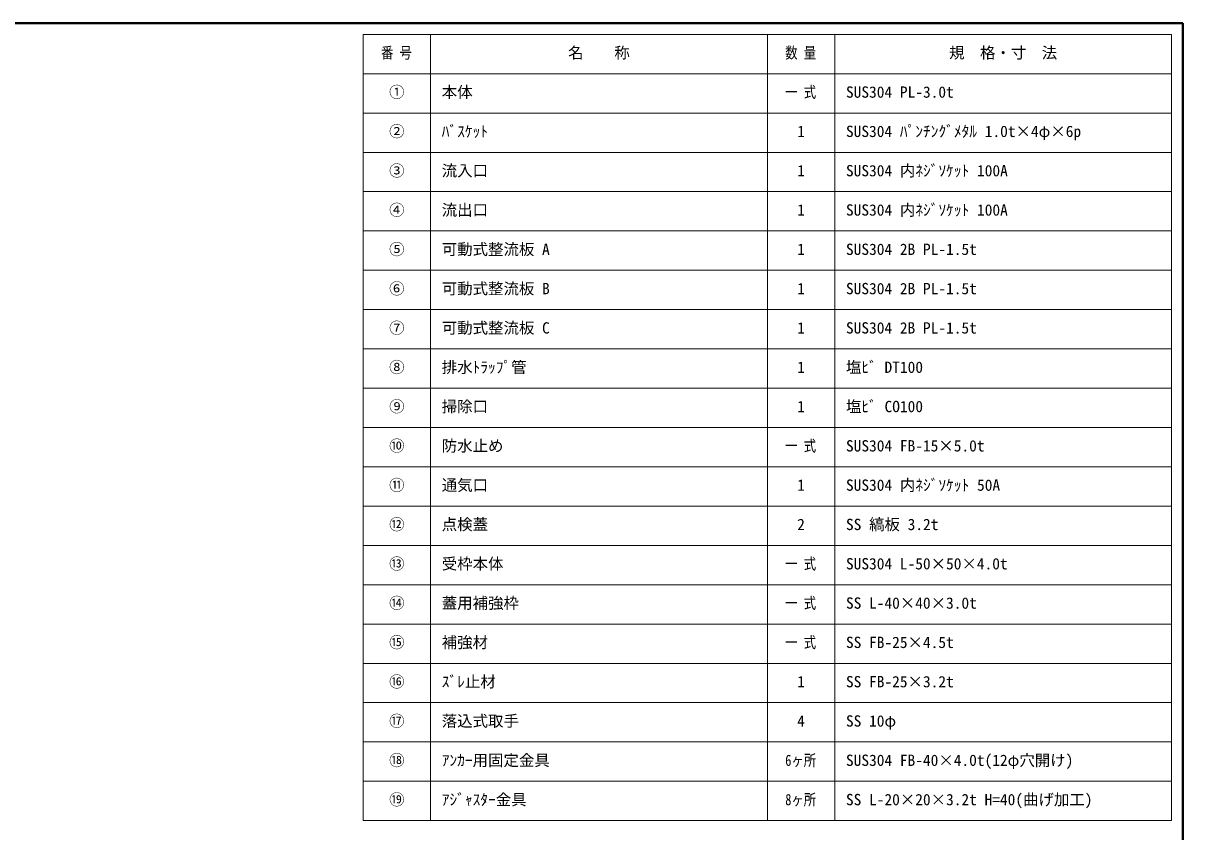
# Model space of a CAD drawing. Units: millimetres at full size, sheet at 1:15; details may follow other scales. Extents: x -3184 to 2891, y -2037 to 2178.
# Drawn here: x -207 to 2891, y 18 to 2178 of the extents above; entities that cross this region are included whole.
import ezdxf
from ezdxf.enums import TextEntityAlignment as Align

# ---------------------------------------------------------------- set-up
doc = ezdxf.new("R2010")
doc.units = ezdxf.units.MM
doc.header["$LTSCALE"] = 15
doc.layers.add('0-0', color=4, linetype='Continuous', lineweight=9)
doc.styles.add('ＭＳ ゴシック', font='')
doc.styles.get('ＭＳ ゴシック').set_extended_font_data('MS Gothic')

msp = doc.modelspace()

# ---------------------------------------------------------------- linework, layer by layer
at = {"layer": '0-0', "color": 1, "lineweight": 40}
for p, q in [((2890.8, 2177.87), (-3184.2, 2177.87)), ((2890.8, -2037.13), (2890.8, 2177.87))]:
    msp.add_line(p, q, dxfattribs=at)
at = {"layer": '0-0', "color": 3, "lineweight": 18}
for p, q in [((2860.8, 2147.87), (700.8, 2147.87)), ((880.8, 47.87), (880.8, 2147.87)), ((1780.8, 47.87), (1780.8, 2147.87)), ((1960.8, 47.87), (1960.8, 2147.87)), ((2860.8, 47.87), (2860.8, 2147.87)), ((2860.8, 2042.87), (700.8, 2042.87)), ((2860.8, 1937.87), (700.8, 1937.87)), ((2860.8, 1832.87), (700.8, 1832.87)), ((2860.8, 1727.87), (700.8, 1727.87)), ((2860.8, 1622.87), (700.8, 1622.87)), ((2860.8, 1517.87), (700.8, 1517.87)), ((2860.8, 1412.87), (700.8, 1412.87)), ((2860.8, 1307.87), (700.8, 1307.87)), ((2860.8, 1202.87), (700.8, 1202.87)), ((2860.8, 1097.87), (700.8, 1097.87)), ((2860.8, 992.87), (700.8, 992.87)), ((2860.8, 887.87), (700.8, 887.87)), ((2860.8, 782.87), (700.8, 782.87)), ((2860.8, 677.87), (700.8, 677.87)), ((2860.8, 572.87), (700.8, 572.87)), ((2860.8, 467.87), (700.8, 467.87)), ((2860.8, 362.87), (700.8, 362.87)), ((2860.8, 257.87), (700.8, 257.87)), ((2860.8, 152.87), (700.8, 152.87))]:
    msp.add_line(p, q, dxfattribs=at)
msp.add_lwpolyline([(2860.8, 47.87), (700.8, 47.87), (700.8, 2147.87)], dxfattribs=at)

# ---------------------------------------------------------------- texts
at = {"layer": '0-0', "color": 7, "style": 'ＭＳ ゴシック', "width": 0.8}
for s, p in [('番 号', (748.61, 2074.74)), ('数 量', (1828.61, 2074.74)), ('一 式', (1828.61, 1969.74)), ('一 式', (1828.61, 1024.74)), ('一 式', (1828.61, 709.74)), ('一 式', (1828.61, 604.74)), ('一 式', (1828.61, 499.74)), ('6ヶ所', (1828.61, 184.74)), ('8ヶ所', (1828.61, 79.74))]:
    msp.add_text(s, height=30.24, dxfattribs=at).set_placement(p, align=Align.BOTTOM_LEFT)
at = {"layer": '0-0', "color": 7, "style": 'ＭＳ ゴシック'}
for s, p in [('名\u3000\u3000称', (1248.3, 2074.74)), ('規\u3000格・寸\u3000法', (2266.42, 2074.74)), ('①', (770.17, 1969.74)), ('本体', (910.8, 1969.74)), ('SUS304 PL-3.0t', (1990.8, 1969.74)), ('②', (770.17, 1864.74)), ('ﾊﾞｽｹｯﾄ', (910.8, 1864.74)), ('1', (1860.49, 1864.74)), ('SUS304 ﾊﾟﾝﾁﾝｸﾞﾒﾀﾙ 1.0t×4φ×6p', (1990.8, 1864.74)), ('③', (770.17, 1759.74)), ('流入口', (910.8, 1759.74)), ('1', (1860.49, 1759.74)), ('SUS304 内ﾈｼﾞｿｹｯﾄ 100A', (1990.8, 1759.74)), ('④', (770.17, 1654.74)), ('流出口', (910.8, 1654.74)), ('1', (1860.49, 1654.74)), ('SUS304 内ﾈｼﾞｿｹｯﾄ 100A', (1990.8, 1654.74)), ('⑤', (770.17, 1549.74)), ('可動式整流板 A', (910.8, 1549.74)), ('1', (1860.49, 1549.74)), ('SUS304 2B PL-1.5t', (1990.8, 1549.74)), ('⑥', (770.17, 1444.74)), ('可動式整流板 B', (910.8, 1444.74)), ('1', (1860.49, 1444.74)), ('SUS304 2B PL-1.5t', (1990.8, 1444.74)), ('⑦', (770.17, 1339.74)), ('可動式整流板 C', (910.8, 1339.74)), ('1', (1860.49, 1339.74)), ('SUS304 2B PL-1.5t', (1990.8, 1339.74)), ('⑧', (770.17, 1234.74)), ('排水ﾄﾗｯﾌﾟ管', (910.8, 1234.74)), ('1', (1860.49, 1234.74)), ('塩ﾋﾞ DT100', (1990.8, 1234.74)), ('⑨', (770.17, 1129.74)), ('掃除口', (910.8, 1129.74)), ('1', (1860.49, 1129.74)), ('塩ﾋﾞ CO100', (1990.8, 1129.74)), ('⑩', (770.17, 1024.74)), ('防水止め', (910.8, 1024.74)), ('SUS304 FB-15×5.0t', (1990.8, 1024.74)), ('⑪', (770.17, 919.74)), ('通気口', (910.8, 919.74)), ('SUS304 内ﾈｼﾞｿｹｯﾄ 50A', (1990.8, 919.74)), ('1', (1860.49, 919.74)), ('⑫', (770.17, 814.74)), ('点検蓋', (910.8, 814.74)), ('2', (1860.49, 814.74)), ('SS 縞板 3.2t', (1990.8, 814.74)), ('⑬', (770.17, 709.74)), ('受枠本体', (910.8, 709.74)), ('SUS304 L-50×50×4.0t', (1990.8, 709.74)), ('⑭', (770.17, 604.74)), ('蓋用補強枠', (910.8, 604.74)), ('SS L-40×40×3.0t', (1990.8, 604.74)), ('⑮', (770.17, 499.74)), ('補強材', (910.8, 499.74)), ('SS FB-25×4.5t', (1990.8, 499.74)), ('⑯', (770.17, 394.74)), ('ｽﾞﾚ止材', (910.8, 394.74)), ('SS FB-25×3.2t', (1990.8, 394.74)), ('1', (1860.49, 394.74)), ('⑰', (770.17, 289.74)), ('落込式取手', (910.8, 289.74)), ('4', (1860.49, 289.74)), ('SS 10φ', (1990.8, 289.74)), ('⑱', (770.17, 184.74)), ('ｱﾝｶｰ用固定金具', (910.8, 184.74)), ('SUS304 FB-40×4.0t(12φ穴開け)', (1990.8, 184.74)), ('ｱｼﾞｬｽﾀｰ金具', (910.8, 79.74)), ('⑲', (770.17, 79.74)), ('SS L-20×20×3.2t H=40(曲げ加工)', (1990.8, 79.74))]:
    msp.add_text(s, height=30.24, dxfattribs=at).set_placement(p, align=Align.BOTTOM_LEFT)

doc.saveas('drawing.dxf')
